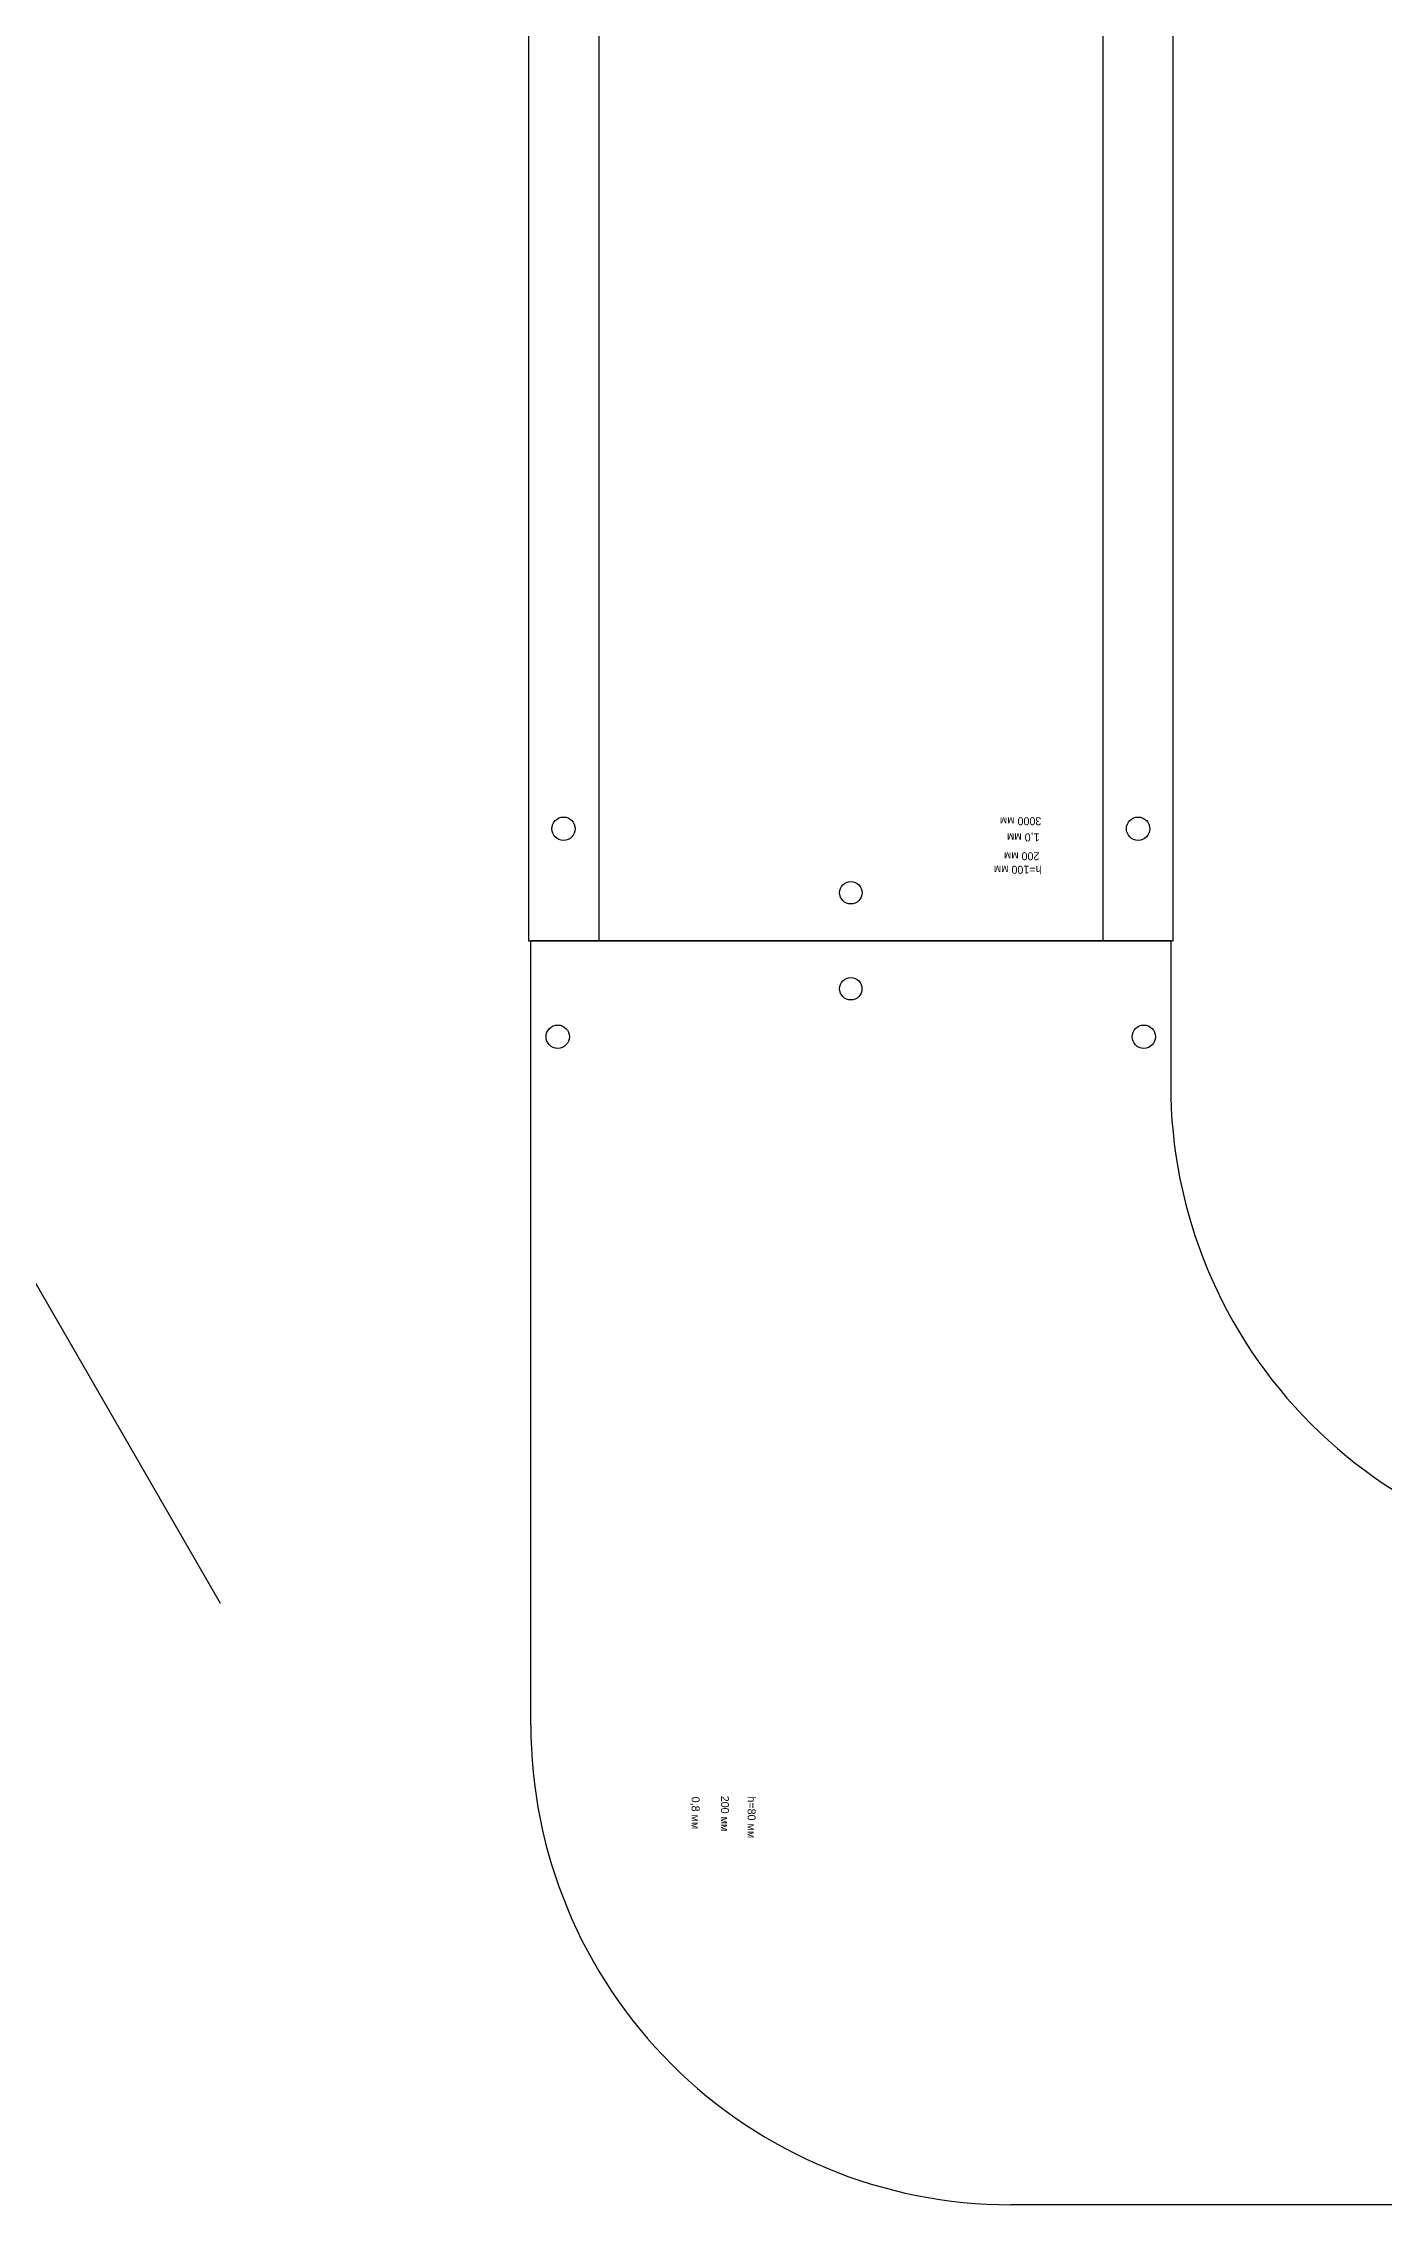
# Model space of a CAD drawing. Header units: millimetres. Extents: x -42533 to 645315, y 3457 to 82611.
# Drawn here: x 150569 to 150989, y 41364 to 42039 of the extents above; entities that cross this region are included whole.
import ezdxf
from ezdxf.enums import TextEntityAlignment as Align

# ---------------------------------------------------------------- set-up
doc = ezdxf.new("R2018")
doc.units = ezdxf.units.MM
doc.layers.add('Двери', color=7, linetype='Continuous', lineweight=9)
doc.layers.add('ШТРИХОВКА', color=252, linetype='Continuous', lineweight=15)
doc.layers.add('ЭОМ_Лотки рабочие', color=5, linetype='Continuous')
doc.styles.get("Standard").update_dxf_attribs({"font": 'arial.ttf'})

# ---------------------------------------------------------------- blocks, each defined once
blk = doc.blocks.new('План 2 этажа')
at = {"layer": 'Двери', "color": 8, "lineweight": 30}
blk.add_line((543.245, 11136.182), (971.245, 10394.865), dxfattribs=at)
blk = doc.blocks.new('*U36')
at = {"color": 0, "linetype": 'ByBlock', "lineweight": -2}
for p, q in [((100, 295), (-100, 295)), ((-100, 250), (-100, 295)), ((100, 295), (100, 50)), ((-295, 100), (-295, -100)), ((-295, 100), (-250, 100)), ((-50, -100), (-295, -100))]:
    blk.add_line(p, q, dxfattribs=at)
for centre, radius in [((0, 280), 3.5), ((-91.6, 265), 3.65), ((91.6, 265), 3.65), ((-265, 91.6), 3.65), ((-280, 0), 3.5), ((-265, -91.6), 3.65)]:
    blk.add_circle(centre, radius, dxfattribs=at)
for centre in [(-250, 250), (-50, 50)]:
    blk.add_arc(centre, 150, 270, 0, dxfattribs=at)
at = {"color": 0, "linetype": 'ByBlock', "lineweight": -2, "flags": 9}
for tag, p in [('НАИМЕНОВАНИЕ', (-27.71, -11.07)), ('АРТИКУЛ', (-26.88, -16.78)), ('ПРИМЕЧАНИЕ', (-27.44, -22.91))]:
    blk.add_attdef(tag, p, '', height=2.5, dxfattribs=at)
at = {"color": 0, "linetype": 'ByBlock', "lineweight": -2, "flags": 104}
for tag, p in [('ВЫСОТА', (-27.6, -29.74)), ('ШИРИНА', (-27.81, -38.07)), ('ТОЛЩИНА', (-27.53, -47.26))]:
    blk.add_attdef(tag, text='', height=2.5, dxfattribs=at).set_placement(p, align=Align.TOP_LEFT)
blk = doc.blocks.new('*U379')
at = {"color": 0, "linetype": 'Continuous', "lineweight": 25}
for p, q in [((-78.79, -8618.76), (-78.8, 0)), ((78.81, -8618.76), (78.8, 0))]:
    blk.add_line(p, q, dxfattribs=at)
blk.add_lwpolyline([(100.81, -8618.76), (100.8, 0), (-100.8, 0), (-100.79, -8618.76)], close=True, dxfattribs=at)
at = {"color": 0, "linetype": 'ByBlock', "lineweight": -2}
blk.add_circle((0, -15), 3.5, dxfattribs=at)
at = {"color": 0, "linetype": 'Continuous', "lineweight": 25}
for centre, radius in [((0, -15), 3.5), ((-89.8, -35), 3.65), ((89.8, -35), 3.65)]:
    blk.add_circle(centre, radius, dxfattribs=at)
at = {"color": 0, "flags": 9}
for tag, p in [('АРТИКУЛ', (-59.7, -11.85)), ('НАИМЕНОВАНИЕ', (-59.12, -7.02)), ('ПРИМЕЧАНИЕ', (-58.82, -17.26))]:
    blk.add_attdef(tag, text='', height=2.5, dxfattribs=at).set_placement(p, align=Align.TOP_LEFT)
at = {"color": 0, "lineweight": 30, "flags": 104}
for tag, p in [('ВЫСОТА', (-59.61, -20.92)), ('ШИРИНА', (-58.94, -25.15)), ('ТОЛЩИНА', (-58.99, -31.04)), ('ДЛИНА', (-59.54, -36.09))]:
    blk.add_attdef(tag, text='', height=2.5, dxfattribs=at).set_placement(p, align=Align.TOP_LEFT)

msp = doc.modelspace()

# ---------------------------------------------------------------- block references
at = {"layer": 'ШТРИХОВКА'}
msp.add_blockref('План 2 этажа', (149653.36, 31156.76), dxfattribs=at)

# ---------------------------------------------------------------- next in the draw order: block references
at = {"layer": 'ЭОМ_Лотки рабочие'}
ref = msp.add_blockref('*U379', (150821.71, 41758.67), dxfattribs=dict(at, rotation=180))
lines = msp.add_mtext('3000 мм', dxfattribs={"layer": '0', "color": 0, "insert": (150881.26, 41794.76), "char_height": 2.5, "attachment_point": 1, "rotation": 180})
ref.add_attrib('ДЛИНА', '', (150881.26, 41794.76)).embed_mtext(lines)
lines = msp.add_mtext('1,0 мм', dxfattribs={"layer": '0', "color": 0, "insert": (150880.7, 41789.71), "char_height": 2.5, "attachment_point": 1, "rotation": 180})
ref.add_attrib('ТОЛЩИНА', '', (150880.7, 41789.71)).embed_mtext(lines)
lines = msp.add_mtext('h=100 мм', dxfattribs={"layer": '0', "color": 0, "insert": (150881.32, 41779.59), "char_height": 2.5, "attachment_point": 1, "rotation": 180})
ref.add_attrib('ВЫСОТА', '', (150881.32, 41779.59)).embed_mtext(lines)
lines = msp.add_mtext('200 мм', dxfattribs={"layer": '0', "color": 0, "insert": (150880.66, 41783.82), "char_height": 2.5, "attachment_point": 1, "rotation": 180})
ref.add_attrib('ШИРИНА', '', (150880.66, 41783.82)).embed_mtext(lines)
ref = msp.add_blockref('*U36', (150821.69, 41463.67), dxfattribs=dict(at, rotation=270))
lines = msp.add_mtext('h=80 мм', dxfattribs={"layer": '0', "color": 0, "linetype": 'ByBlock', "lineweight": -2, "insert": (150791.95, 41491.27), "char_height": 2.5, "attachment_point": 1, "rotation": 270})
ref.add_attrib('ВЫСОТА', '', (150791.95, 41491.27), dxfattribs={"flags": 2}).embed_mtext(lines)
lines = msp.add_mtext('200 мм', dxfattribs={"layer": '0', "color": 0, "linetype": 'ByBlock', "lineweight": -2, "insert": (150783.63, 41491.48), "char_height": 2.5, "attachment_point": 1, "rotation": 270})
ref.add_attrib('ШИРИНА', '', (150783.63, 41491.48), dxfattribs={"flags": 2}).embed_mtext(lines)
lines = msp.add_mtext('0,8 мм', dxfattribs={"layer": '0', "color": 0, "linetype": 'ByBlock', "lineweight": -2, "insert": (150774.44, 41491.2), "char_height": 2.5, "attachment_point": 1, "rotation": 270})
ref.add_attrib('ТОЛЩИНА', '', (150774.44, 41491.2), dxfattribs={"flags": 2}).embed_mtext(lines)

doc.saveas('drawing.dxf')
